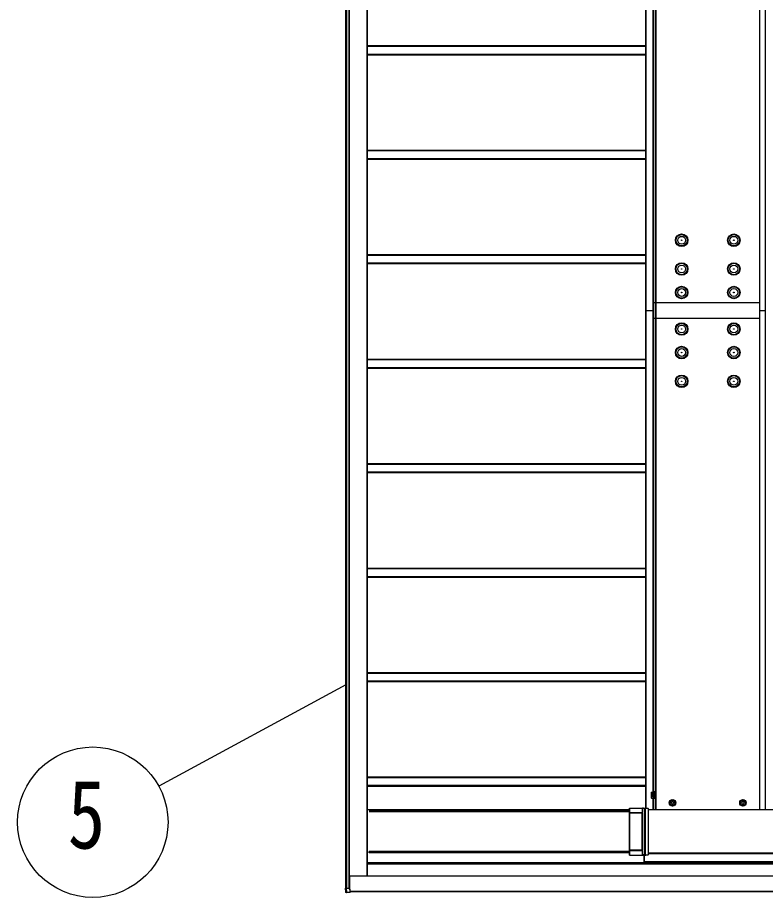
# Model space of a CAD drawing. Units: millimetres, scale not verified. Extents: x -16820 to 16820, y -11880 to 11880.
# Drawn here: x -3357 to -1926, y 213 to 1897 of the extents above; entities that cross this region are included whole.
import ezdxf
from ezdxf.enums import TextEntityAlignment as Align

# ---------------------------------------------------------------- set-up
doc = ezdxf.new("R2010")
doc.units = ezdxf.units.MM
doc.header["$LTSCALE"] = 60
doc.layers.add('0-4_YKK_A1', color=4, linetype='Continuous')
doc.layers.add('0-5_YKK_D', color=6, linetype='Continuous')
doc.styles.add('ＭＳ ゴシック', font='')
doc.styles.get('ＭＳ ゴシック').set_extended_font_data('MS Gothic')

msp = doc.modelspace()

# ---------------------------------------------------------------- linework, layer by layer
at = {"layer": '0-4_YKK_A1'}
for p, q in [((-2155.24, 7135.96), (-2155.24, 1335.96)), ((-2155.24, 7135.96), (-2155.24, 1335.96)), ((-2155.15, 7135.96), (-2155.15, 1335.96)), ((-2154.63, 7135.96), (-2154.63, 1335.96)), ((-2141.14, 7135.96), (-2141.14, 1335.96)), ((-2140.1, 7135.96), (-2140.1, 1335.96)), ((-2135.92, 7135.96), (-2135.92, 1335.96)), ((-2135.41, 7135.96), (-2135.41, 1335.96)), ((-1936.53, 7135.96), (-1936.53, 1335.96)), ((-1936.05, 1335.96), (-1936.05, 7135.96)), ((-1925.77, 7135.96), (-1925.77, 1335.96)), ((-2728.69, 4222.86), (-2728.69, 230.36)), ((-2728.69, 230.36), (-2728.69, 4222.86)), ((-2727.32, 230.36), (-2727.32, 4222.86)), ((-2726.81, 230.36), (-2726.81, 4222.86)), ((-2722.61, 230.36), (-2722.61, 4222.86)), ((-2722.32, 230.36), (-2722.32, 4222.86)), ((-2722.05, 229.36), (-2722.05, 4222.86)), ((-2687.87, 253.86), (-2687.87, 4200.16)), ((-2687.39, 253.86), (-2687.39, 4200.16)), ((-2155.24, 1842.86), (-2687.39, 1842.86)), ((-2155.24, 1841.86), (-2687.39, 1841.86)), ((-2155.24, 1826.86), (-2687.39, 1826.86)), ((-2155.24, 1825.86), (-2687.39, 1825.86)), ((-2155.24, 1825.56), (-2687.39, 1825.56)), ((-2155.24, 1642.86), (-2687.39, 1642.86)), ((-2155.24, 1641.86), (-2687.39, 1641.86)), ((-2155.24, 1626.86), (-2687.39, 1626.86)), ((-2155.24, 1625.86), (-2687.39, 1625.86)), ((-2155.24, 1625.56), (-2687.39, 1625.56)), ((-2155.24, 1442.86), (-2687.39, 1442.86)), ((-2155.24, 1441.86), (-2687.39, 1441.86)), ((-2155.24, 1426.86), (-2687.39, 1426.86)), ((-2155.24, 1425.86), (-2687.39, 1425.86)), ((-2155.24, 1425.56), (-2687.39, 1425.56)), ((-1936.53, 1350.96), (-2140.1, 1350.96)), ((-2155.24, 1335.96), (-2155.24, 383.82)), ((-2155.24, 1335.96), (-2155.24, 383.82)), ((-2154.63, 1335.96), (-2155.15, 1335.96)), ((-2155.15, 1335.96), (-2155.15, 383.82)), ((-2141.14, 1335.96), (-2154.63, 1335.96)), ((-2154.63, 1335.96), (-2154.63, 383.85)), ((-2140.1, 1335.96), (-2141.14, 1335.96)), ((-2141.14, 1335.96), (-2141.14, 414.63)), ((-2140.1, 1335.96), (-2140.1, 414.56)), ((-2135.92, 1335.96), (-2135.92, 380.86)), ((-2135.41, 1335.96), (-2135.41, 380.86)), ((-1936.05, 1335.96), (-1936.53, 1335.96)), ((-1936.53, 1335.96), (-1936.53, 380.86)), ((-1936.05, 380.86), (-1936.05, 1335.96)), ((-1925.77, 1335.96), (-1936.05, 1335.96)), ((-1925.29, 1335.96), (-1925.77, 1335.96)), ((-1925.77, 1335.96), (-1925.77, 380.86)), ((-1936.53, 1320.96), (-2140.1, 1320.96)), ((-2155.24, 1242.86), (-2687.39, 1242.86)), ((-2155.24, 1241.86), (-2687.39, 1241.86)), ((-2155.24, 1226.86), (-2687.39, 1226.86)), ((-2155.24, 1225.86), (-2687.39, 1225.86)), ((-2155.24, 1225.56), (-2687.39, 1225.56)), ((-2155.24, 1042.86), (-2687.39, 1042.86)), ((-2155.24, 1041.86), (-2687.39, 1041.86)), ((-2155.24, 1026.86), (-2687.39, 1026.86)), ((-2155.24, 1025.86), (-2687.39, 1025.86)), ((-2155.24, 1025.56), (-2687.39, 1025.56)), ((-2155.24, 842.86), (-2687.39, 842.86)), ((-2155.24, 841.86), (-2687.39, 841.86)), ((-2155.24, 826.86), (-2687.39, 826.86)), ((-2155.24, 825.86), (-2687.39, 825.86)), ((-2155.24, 825.56), (-2687.39, 825.56)), ((-2155.24, 642.86), (-2687.39, 642.86)), ((-2155.24, 641.86), (-2687.39, 641.86)), ((-2155.24, 626.86), (-2687.39, 626.86)), ((-2155.24, 625.86), (-2687.39, 625.86)), ((-2155.24, 625.56), (-2687.39, 625.56)), ((-2155.24, 442.86), (-2687.39, 442.86)), ((-2155.24, 441.86), (-2687.39, 441.86)), ((-2155.24, 426.86), (-2687.39, 426.86)), ((-2155.24, 425.86), (-2687.39, 425.86)), ((-2155.24, 425.56), (-2687.39, 425.56)), ((-2144.16, 413.86), (-2143.71, 414.63)), ((-2144.16, 413.86), (-2144.16, 403.86)), ((-2143.71, 414.63), (-2140.16, 414.63)), ((-2143.71, 411.74), (-2140.16, 411.74)), ((-2143.71, 405.97), (-2140.16, 405.97)), ((-2140.16, 414.63), (-2140.16, 403.08)), ((-2140.16, 414.56), (-2138.96, 414.56)), ((-2144.16, 403.86), (-2143.71, 403.08)), ((-2143.71, 403.08), (-2140.16, 403.08)), ((-2141.14, 403.08), (-2141.14, 380.86)), ((-2140.16, 403.16), (-2138.96, 403.16)), ((-2140.1, 403.16), (-2140.1, 380.86)), ((-2105.71, 393.1), (-2106.43, 393.1)), ((-2101.15, 394.62), (-2100.43, 394.62)), ((-1970.79, 393.1), (-1971.51, 393.1)), ((-1966.23, 394.62), (-1965.51, 394.62)), ((-2185.67, 380.86), (-2687.39, 380.86)), ((-2185.68, 376.76), (-2684.44, 376.76)), ((-2185.67, 378.86), (-2684.37, 378.86)), ((-2185.67, 377.06), (-2684.37, 377.06)), ((-2185.72, 375.96), (-2185.72, 301.75)), ((-2185.71, 383.86), (-2185.71, 381.36)), ((-2185.64, 383.86), (-2185.71, 383.86)), ((-2185.71, 381.36), (-2185.67, 381.36)), ((-2185.68, 376.74), (-2185.71, 376.43)), ((-2185.7, 303.59), (-2185.7, 374.12)), ((-2161.21, 374.12), (-2185.7, 374.12)), ((-2185.69, 374.59), (-2185.65, 374.97)), ((-2185.69, 374.59), (-2161.2, 374.59)), ((-2185.67, 381.36), (-2185.67, 377.21)), ((-2161.16, 374.97), (-2185.65, 374.97)), ((-2185.64, 375.44), (-2161.15, 375.44)), ((-2161.2, 374.59), (-2161.16, 374.97)), ((-2161.15, 375.44), (-2161.15, 382.96)), ((-2161.15, 375.44), (-2160.63, 375.44)), ((-2160.66, 374.5), (-2160.69, 374.12)), ((-2160.69, 374.12), (-2160.69, 303.59)), ((-2156.23, 383.02), (-2160.63, 383.02)), ((-2160.63, 383.02), (-2160.63, 375.44)), ((-2160.22, 383.82), (-2159.57, 383.86)), ((-2158.64, 383.61), (-2160.19, 383.52)), ((-2160.17, 383.52), (-2155.76, 383.52)), ((-2159.57, 383.86), (-2158.65, 383.86)), ((-2158.64, 383.61), (-2158.64, 383.61)), ((-2158.12, 383.64), (-2155.12, 383.83)), ((-2155.75, 383.02), (-2156.23, 383.02)), ((-2155.76, 383.52), (-2150.22, 383.86)), ((-2150.21, 383.36), (-2155.75, 383.02)), ((-2155.75, 383.02), (-2155.75, 294.69)), ((-2154.6, 383.86), (-2150.22, 383.86)), ((-2150.21, 383.36), (-2150.21, 294.35)), ((2164.28, 380.86), (-2150.21, 380.86)), ((2164.28, 380.36), (-2150.21, 380.36)), ((-2185.7, 303.59), (-2161.21, 303.59)), ((-2161.21, 303.59), (-2160.69, 303.59)), ((-2160.69, 303.59), (-2160.66, 303.21)), ((-2684.44, 298.56), (-2684.44, 300.96)), ((-2185.68, 300.96), (-2684.44, 300.96)), ((-2185.67, 298.56), (-2684.44, 298.56)), ((-2684.43, 300.66), (-2684.37, 300.66)), ((-2684.43, 298.86), (-2684.37, 298.86)), ((-2684.37, 300.66), (-2684.37, 298.86)), ((-2684.37, 300.66), (-2185.67, 300.66)), ((-2684.37, 298.86), (-2185.67, 298.86)), ((-2185.71, 301.28), (-2185.68, 300.98)), ((-2185.71, 296.36), (-2185.71, 293.86)), ((-2185.67, 296.36), (-2185.71, 296.36)), ((-2185.71, 293.86), (-2185.64, 293.86)), ((-2185.65, 302.74), (-2185.69, 303.12)), ((-2161.2, 303.12), (-2185.69, 303.12)), ((-2185.67, 300.51), (-2185.67, 296.36)), ((-2185.65, 302.74), (-2161.16, 302.74)), ((-2185.64, 293.86), (-2185.64, 302.27)), ((-2161.15, 302.27), (-2185.64, 302.27)), ((-2161.16, 302.74), (-2161.2, 303.12)), ((-2161.15, 294.75), (-2161.15, 302.27)), ((-2161.15, 302.27), (-2160.63, 302.27)), ((-2160.63, 302.27), (-2160.63, 294.69)), ((-2160.63, 294.69), (-2156.23, 294.69)), ((-2159.57, 293.86), (-2160.22, 293.9)), ((-2160.19, 294.2), (-2158.64, 294.1)), ((-2155.76, 294.19), (-2160.17, 294.19)), ((-2158.65, 293.86), (-2159.57, 293.86)), ((-2158.64, 294.1), (-2158.64, 294.1)), ((-2158.12, 294.07), (-2155.12, 293.89)), ((-2157.76, 294.05), (-2157.76, 281.16)), ((-2157.69, 281.16), (-2157.69, 294.04)), ((-2150.22, 293.86), (-2155.76, 294.19)), ((-2155.75, 294.69), (-2150.21, 294.35)), ((-2150.22, 293.86), (-2154.6, 293.86)), ((2164.28, 297.36), (-2150.21, 297.36)), ((2164.28, 296.86), (-2150.21, 296.86)), ((2161.88, 296.56), (-2150.21, 296.56)), ((2159.9, 279.36), (-2687.39, 279.36)), ((2159.9, 278.86), (-2687.39, 278.86)), ((2158.76, 276.86), (-2687.39, 276.86)), ((-2157.75, 280.86), (-2157.7, 280.86)), ((2159.9, 280.86), (-2157.7, 280.86)), ((2159.9, 281.16), (-2157.69, 281.16)), ((-2721.82, 253.86), (-2721.85, 253.86)), ((-2721.85, 253.86), (-2721.85, 229.16)), ((2275.83, 253.86), (-2721.82, 253.86)), ((-2721.81, 228.86), (-2721.81, 253.36)), ((2275.85, 253.36), (-2721.81, 253.36)), ((-2730.23, 230.36), (-2729.76, 222.82)), ((-2730.23, 230.36), (-2728.77, 230.36)), ((-2729.76, 222.83), (-2729.76, 222.82)), ((-2727.82, 222.36), (-2729.26, 222.36)), ((-2728.77, 230.36), (-2728.25, 230.36)), ((-2728.32, 222.83), (-2728.77, 230.36)), ((-2728.25, 230.36), (-2727.81, 222.83)), ((-2720.59, 222.36), (-2727.82, 222.36)), ((-2727.81, 222.83), (-2720.57, 222.83)), ((-2722.36, 229.14), (-2722.35, 230.36)), ((-2722.07, 229.16), (-2722.06, 230.36)), ((-2721.86, 228.86), (-2721.99, 228.86)), ((-2721.77, 228.86), (-2720.57, 228.86)), ((-2720.56, 228.54), (-2721.76, 228.54)), ((-2720.57, 222.83), (-2720.56, 228.54)), ((2274.65, 224.36), (-2720.57, 224.36)), ((2274.65, 223.86), (-2720.57, 223.86))]:
    msp.add_line(p, q, dxfattribs=at)
for points in [[(-2155.15, 1335.96), (-2155.24, 1335.96), (-2155.24, 1335.96)], [(-2144.16, 411.91), (-2141.8, 410.76), (-2140.79, 408.86)], [(-2144.16, 405.81), (-2141.8, 406.96), (-2140.79, 408.86)], [(-2106.43, 393.1), (-2106.43, 394.62), (-2105.71, 394.62)], [(-2104.19, 396.14), (-2104.19, 396.86), (-2102.67, 396.86), (-2102.67, 396.14)], [(-2102.67, 391.58), (-2102.67, 390.86), (-2104.19, 390.86), (-2104.19, 391.58)], [(-2100.43, 394.62), (-2100.43, 393.1), (-2101.15, 393.1)], [(-1971.51, 393.1), (-1971.51, 394.62), (-1970.79, 394.62)], [(-1969.27, 396.14), (-1969.27, 396.86), (-1967.75, 396.86), (-1967.75, 396.14)], [(-1967.75, 391.58), (-1967.75, 390.86), (-1969.27, 390.86), (-1969.27, 391.58)], [(-1965.51, 394.62), (-1965.51, 393.1), (-1966.23, 393.1)], [(-2185.64, 375.44), (-2185.64, 383.86), (-2159.57, 383.86)], [(-2161.21, 303.59), (-2161.21, 374.12), (-2160.69, 374.12)], [(-2155.75, 294.69), (-2156.23, 294.69), (-2156.23, 383.02)], [(-2185.64, 293.86), (-2165.75, 293.86), (-2159.57, 293.86)], [(-2161.15, 294.75), (-2161.15, 294.75), (-2161.06, 294.7), (-2161.01, 294.67), (-2160.79, 294.53), (-2160.55, 294.34), (-2160.38, 294.24), (-2160.19, 294.2)], [(-2730.23, 230.36), (-2729.76, 222.83), (-2728.32, 222.83)], [(-2728.25, 230.36), (-2722.35, 230.36), (-2722.06, 230.36)], [(-2722.07, 229.36), (-2722.05, 229.36), (-2721.85, 229.36)]]:
    msp.add_lwpolyline(points, dxfattribs=at)
for points in [[(-2137.36, 402.61), (-2137.36, 415.11), (-2138.96, 415.11), (-2138.96, 402.61)], [(-2103.43, 388.08), (-2108.43, 390.97), (-2108.43, 396.74), (-2103.43, 399.63), (-2098.43, 396.74), (-2098.43, 390.97)], [(-1968.51, 388.08), (-1973.51, 390.97), (-1973.51, 396.74), (-1968.51, 399.63), (-1963.51, 396.74), (-1963.51, 390.97)]]:
    msp.add_lwpolyline(points, close=True, dxfattribs=at)
for centre, radius in [((-2085.94, 1470.96), 12), ((-1986, 1470.96), 12), ((-2085.94, 1470.96), 10.88), ((-2085.94, 1470.96), 7.48), ((-2085.94, 1470.96), 0.5), ((-1986, 1470.96), 10.88), ((-1986, 1470.96), 7.48), ((-1986, 1470.96), 0.5), ((-2085.94, 1415.96), 12), ((-2085.94, 1415.96), 10.88), ((-2085.94, 1415.96), 7.48), ((-2085.94, 1415.96), 0.5), ((-1986, 1415.96), 12), ((-1986, 1415.96), 10.88), ((-1986, 1415.96), 7.48), ((-1986, 1415.96), 0.5), ((-2085.94, 1370.96), 12), ((-2085.94, 1370.96), 10.88), ((-1986, 1370.96), 12), ((-1986, 1370.96), 10.88), ((-2085.94, 1370.96), 7.48), ((-2085.94, 1370.96), 0.5), ((-1986, 1370.96), 7.48), ((-1986, 1370.96), 0.5), ((-2085.94, 1300.96), 12), ((-2085.94, 1300.96), 10.88), ((-2085.94, 1300.96), 7.48), ((-2085.94, 1300.96), 0.5), ((-1986, 1300.96), 12), ((-1986, 1300.96), 10.88), ((-1986, 1300.96), 7.48), ((-1986, 1300.96), 0.5), ((-2085.94, 1255.96), 12), ((-2085.94, 1255.96), 10.88), ((-2085.94, 1255.96), 7.48), ((-1986, 1255.96), 12), ((-1986, 1255.96), 10.88), ((-1986, 1255.96), 7.48), ((-2085.94, 1255.96), 0.5), ((-1986, 1255.96), 0.5), ((-2085.94, 1200.96), 12), ((-1986, 1200.96), 12), ((-2085.94, 1200.96), 10.88), ((-2085.94, 1200.96), 7.48), ((-2085.94, 1200.96), 0.5), ((-1986, 1200.96), 10.88), ((-1986, 1200.96), 7.48), ((-1986, 1200.96), 0.5), ((-2103.43, 393.86), 6.25), ((-2103.43, 393.86), 5), ((-1968.51, 393.86), 6.25), ((-1968.51, 393.86), 5)]:
    msp.add_circle(centre, radius, dxfattribs=at)
for centre, radius, start, end in [((-2141.6, 413.19), 2.56, 145.61708, 214.38292), ((-2141.6, 404.53), 2.56, 145.61708, 214.38292), ((-2134.6, 408.86), 9.55, 162.41276, 197.58724), ((-2103.43, 393.86), 5.58, 153.74848, 206.25152), ((-2103.43, 393.86), 5.58, 93.74848, 146.25152), ((-2103.43, 393.86), 5.58, 213.74848, 266.25152), ((-2105.71, 396.14), 1.52, 270, 0), ((-2105.71, 391.58), 1.52, 0, 90), ((-2103.43, 393.86), 5.58, 33.74848, 86.25152), ((-2103.43, 393.86), 5.58, 273.74848, 326.25152), ((-2101.15, 396.14), 1.52, 180, 270), ((-2101.15, 391.58), 1.52, 90, 180), ((-2103.43, 393.86), 5.58, 333.74848, 26.25152), ((-1968.51, 393.86), 5.58, 153.74848, 206.25152), ((-1968.51, 393.86), 5.58, 93.74848, 146.25152), ((-1968.51, 393.86), 5.58, 213.74848, 266.25152), ((-1970.79, 396.14), 1.52, 270, 0), ((-1970.79, 391.58), 1.52, 0, 90), ((-1968.51, 393.86), 5.58, 33.74848, 86.25152), ((-1968.51, 393.86), 5.58, 273.74848, 326.25152), ((-1966.23, 396.14), 1.52, 180, 270), ((-1966.23, 391.58), 1.52, 90, 180), ((-1968.51, 393.86), 5.58, 333.74848, 26.25152), ((-2178.96, 376.03), 6.76, 176.60841, 180.59189), ((-2178.94, 374.19), 6.76, 176.60841, 180.59189), ((-2190.55, 377.06), 4.87, 356.20615, 359.96889), ((-2192.4, 375.37), 6.76, 356.60841, 0.59189), ((-2154.45, 374.19), 6.76, 176.60841, 180.59189), ((-2161.19, 374.1), 0.493, 2.64264, 91.56286), ((-2167.91, 375.37), 6.76, 356.60841, 0.59189), ((-2161.15, 374.48), 0.493, 2.64264, 91.56286), ((-2159.93, 382.57), 1.28, 102.99334, 162.39971), ((-2186.91, 428.25), 52.11, 299.62301, 300.84372), ((-2174.16, 375.3), 13.52, 356.60841, 0.59189), ((-2160.14, 383.02), 0.5, 93.51882, 180.01603), ((-2158.04, 383.87), 2.18, 181.53076, 189.44665), ((-2155.73, 383.02), 0.5, 93.51882, 180.01603), ((-2150.95, 383.44), 4.81, 179.02269, 184.97488), ((-2178.94, 303.52), 6.76, 179.40811, 183.39159), ((-2154.45, 303.52), 6.76, 179.40811, 183.39159), ((-2161.19, 303.61), 0.493, 268.43714, 357.35736), ((-2161.15, 303.23), 0.493, 268.43714, 357.35736), ((-2174.16, 302.41), 13.52, 359.40811, 3.39159), ((-2682.28, 300.88), 2.16, 178.01091, 185.98665), ((-2682.28, 298.63), 2.16, 174.01335, 181.98909), ((-2178.96, 301.68), 6.76, 179.40811, 183.39159), ((-2191.3, 300.63), 5.63, 0.28474, 3.54023), ((-2192.4, 302.34), 6.76, 359.40811, 3.39159), ((-2167.91, 302.34), 6.76, 359.40811, 3.39159), ((-2159.93, 295.14), 1.28, 197.60029, 257.00666), ((-2160.14, 294.69), 0.5, 179.98397, 266.48118), ((-2158.04, 293.84), 2.18, 170.55335, 178.46924), ((-2155.73, 294.69), 0.5, 179.98397, 266.48118), ((-2150.95, 294.28), 4.81, 175.02512, 180.97731), ((-2155.6, 281.08), 2.16, 178.01091, 185.98665), ((-2159.85, 281.08), 2.16, 354.01335, 1.98909), ((-2725.4, 253.48), 3.6, 358.01091, 5.98665), ((-2729.26, 222.86), 0.5, 183.6197, 270), ((-2729.26, 222.86), 0.5, 183.48119, 269.98396), ((-2727.82, 222.86), 0.5, 183.48119, 269.98396), ((-2728.06, 225.07), 2.26, 263.44064, 276.55936), ((-2731.11, 222.71), 3.31, 353.7994, 1.95129), ((-2722.28, 230.3), 1.16, 266.3089, 280.67715), ((-2725.11, 229.1), 3.27, 355.99972, 1.0386), ((-2724.09, 228.62), 2.33, 357.96945, 5.79126), ((-2723.87, 222.71), 3.31, 353.7994, 1.95129), ((-2722.89, 228.62), 2.33, 357.96945, 5.79126)]:
    msp.add_arc(centre, radius, start, end, dxfattribs=at)
for centre, major_axis, ratio, start_param, end_param in [((-2161.13, 382.96), (0.5, 0.061), 0.004206, 0.0343924, 1.6051887), ((-2161.17, 383.46), (1, 0.06), 0.002127, 0.0347766, 0.2361345), ((-2158.64, 383.91), (0, -0.301), 0.034834, 4.8994983, 6.2831853), ((-2158.14, 383.64), (0.5, 0.031), 0.002127, 3.1763693, 4.7471656), ((-2155.1, 383.83), (0.5, 0.031), 0.002127, 0.0347766, 1.6055729), ((-2150.22, 383.35), (0, -0.501), 0.034899, 1.5745278, 3.1415972), ((-2161.13, 294.75), (0.5, -0.061), 0.004206, 4.6779966, 6.2487929), ((-2161.17, 294.26), (1, -0.06), 0.002127, 6.0470508, 6.2484087), ((-2158.64, 293.8), (0, -0.301), 0.034834, 3.1415927, 4.5252796), ((-2158.14, 294.07), (0.5, -0.031), 0.002127, 1.5360197, 3.1068161), ((-2155.1, 293.89), (0.5, -0.031), 0.002127, 4.6776124, 6.2484087), ((-2150.22, 294.36), (0, -0.501), 0.034899, 6.2831808, 7.8502502), ((-2721.76, 229.14), (-0.362, -0.479), 0.997782, 5.3582545, 6.9290508), ((-2721.77, 229.16), (-0.197, -0.227), 0.995696, 5.425851, 6.9966473)]:
    msp.add_ellipse(centre, major_axis=major_axis, ratio=ratio, start_param=start_param, end_param=end_param, dxfattribs=at)
at = {"layer": '0-5_YKK_D'}
msp.add_line((-2728.99, 620.14), (-3086.76, 425.7), dxfattribs=at)
msp.add_circle((-3213.28, 356.94), 144, dxfattribs=at)

# ---------------------------------------------------------------- texts
at = {"layer": '0-5_YKK_D', "style": 'ＭＳ ゴシック', "width": 0.8}
msp.add_text('5', height=132, dxfattribs=at).set_placement((-3261.28, 266.94), align=Align.BOTTOM_LEFT)

doc.saveas('drawing.dxf')
